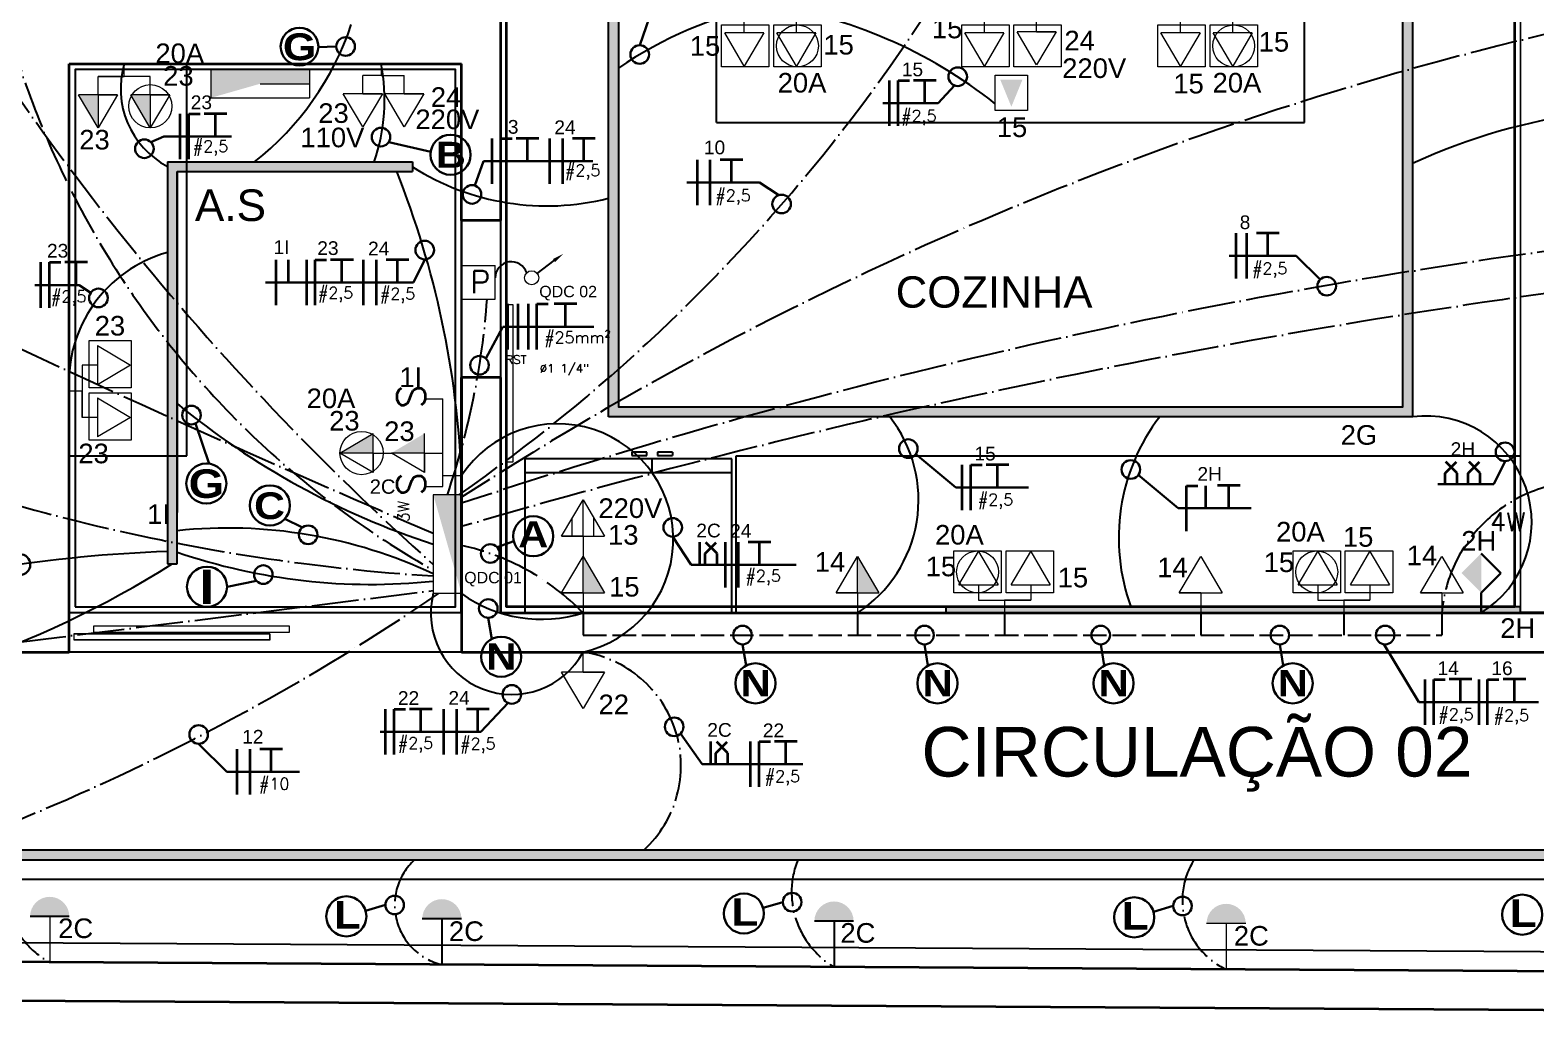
# Model space of a CAD drawing. Header units: millimetres. Extents: x 20625 to 81245, y 3427 to 18613.
# Drawn here: x 67471 to 68239, y 17053 to 17558 of the extents above; entities that cross this region are included whole.
import ezdxf
from ezdxf.enums import TextEntityAlignment as Align

# ---------------------------------------------------------------- set-up
doc = ezdxf.new("R2010")
doc.units = ezdxf.units.MM
doc.linetypes.add('ACAD_ISO02W100', pattern=[15, 12, -3])
doc.linetypes.add('ACAD_ISO04W100', pattern=[30, 24, -3, 0, -3])
for name, color, linetype, lineweight in [('01', 1, 'Continuous', 9), ('EJEL05130C', 130, 'Continuous', 30), ('EJEL0550C', 50, 'Continuous', 35), ('EJEL0580C', 80, 'Continuous', 9), ('EJEL25170C', 170, 'Continuous', 25), ('EJEL25170T', 170, 'ACAD_ISO02W100', 25), ('EJEL25170TP', 10, 'ACAD_ISO04W100', 25), ('EJEL3040C', 40, 'Continuous', 9)]:
    doc.layers.add(name, color=color, linetype=linetype, lineweight=lineweight)
for name, color, linetype in [('1-ARQ-B', 2, 'Continuous'), ('1-ARQ-DEMOLIR', 12, 'Continuous'), ('1-MOBIL', 252, 'Continuous'), ('2-TXT-A', 7, 'Continuous'), ('3-ESPEC', 14, 'Continuous'), ('ARQ-1-ILUMINAÇÃO', 2, 'Continuous'), ('ARQ-1-VISTA-01', 1, 'Continuous'), ('ARQ-4-TXT-02', 1, 'Continuous'), ('TOP', 4, 'Continuous')]:
    doc.layers.add(name, color=color, linetype=linetype)
doc.styles.add('M_abG50', font='', dxfattribs={"width": 1.1, "height": 0.13})
doc.styles.add('ROMANS', font='romans.shx')
doc.styles.add('ROMANSI', font='RomanS')
doc.styles.add('RSA', font='arial.ttf')
doc.styles.add('SR60', font='simplex', dxfattribs={"height": 0.15})
doc.styles.add('SR80', font='SIMPLEX', dxfattribs={"height": 0.1})
doc.styles.get('M_abG50').set_extended_font_data('Arial Black')

# ---------------------------------------------------------------- blocks, each defined once
blk = doc.blocks.new('irut')
at = {"layer": '1-MOBIL'}
for p, q in [((58806.8, 36078.49), (58806.8, 35988.49)), ((58927.64, 35988.49), (58927.64, 36078.49)), ((58807.17, 35996.74), (58927.64, 35996.74)), ((58853.3, 35996.74), (58853.3, 35988.49)), ((58806.8, 35988.49), (58927.64, 35988.49)), ((58850.11, 35986.61), (58841.48, 35986.61)), ((58841.48, 35984.74), (58841.48, 35986.61)), ((58841.48, 35984.74), (58850.11, 35984.74)), ((58850.11, 35984.74), (58850.11, 35986.61)), ((58856.48, 35986.61), (58856.48, 35984.74)), ((58865.11, 35986.61), (58856.48, 35986.61)), ((58856.48, 35984.74), (58865.11, 35984.74)), ((58865.11, 35984.74), (58865.11, 35986.61))]:
    blk.add_line(p, q, dxfattribs=at)
blk = doc.blocks.new('A$C15267267')
at = {"layer": 'EJEL0580C'}
for p, q in [((-37, -21.2), (-37, 0)), ((37, 0), (-37, 0)), ((37, -21.2), (37, 0)), ((37, -21.2), (-37, -21.2))]:
    blk.add_line(p, q, dxfattribs=at)
blk.add_solid([(37, 0), (37, -21.2), (-37, -21.2)], dxfattribs=at)
blk = doc.blocks.new('A$C358D43A7')
at = {"layer": 'EJEL0580C'}
for p, q in [((0, 0), (0, 16.9)), ((0, 16.9), (0, -16.9)), ((0, 16.9), (28.7, 0)), ((0, 0), (-15.9, 0)), ((28.7, 0), (0, -16.9))]:
    blk.add_line(p, q, dxfattribs=at)
blk = doc.blocks.new('A$C5CDA3447')
at = {"layer": 'EJEL0580C'}
blk.add_line((6.6, 0), (-6.6, 0), dxfattribs=at)
at = {"layer": 'EJEL0580C', "style": 'SR80'}
blk.add_text('S', height=21.2, rotation=270, dxfattribs=at).set_placement((6.6, 7.4))
blk = doc.blocks.new('A$C30B02EAA')
at = {"layer": 'EJEL0580C'}
h = blk.add_hatch(color=256, dxfattribs=at)
h.dxf.hatch_style = 1
h.paths.add_polyline_path([(0, 0), (0, -16.9), (28.7, 0)])
for p, q in [((0, 0), (0, 16.9)), ((0, 16.9), (0, -16.9)), ((0, 16.9), (28.7, 0)), ((0, 0), (-15.9, 0)), ((28.7, 0), (0, -16.9)), ((0, 0), (28.7, 0))]:
    blk.add_line(p, q, dxfattribs=at)
blk = doc.blocks.new('A$C1FA829F1')
at = {"layer": 'EJEL0580C'}
for p, q in [((0, 0), (0, 16.9)), ((0, 16.9), (0, -16.9)), ((0, 16.9), (28.7, 0)), ((0, 0), (-15.9, 0)), ((0, 8.5), (14.3, 8.5)), ((28.7, 0), (0, -16.9)), ((0, 0), (28.7, 0)), ((0, -8.5), (14.3, -8.5))]:
    blk.add_line(p, q, dxfattribs=at)
blk = doc.blocks.new('20 e 10 A')
at = {"layer": 'EJEL0580C'}
h = blk.add_hatch(color=256, dxfattribs=at)
h.dxf.hatch_style = 1
h.paths.add_polyline_path([(185079.6, 47101.42), (185089.57, 47101.42), (185079.6, 47118.32)])
h = blk.add_hatch(color=256, dxfattribs=at)
h.dxf.hatch_style = 1
h.paths.add_polyline_path([(185106.23, 47101.42), (185116.2, 47101.42), (185106.23, 47118.32)])
for p, q in [((185069.63, 47101.42), (185079.6, 47118.32)), ((185079.6, 47118.32), (185089.57, 47101.42)), ((185079.6, 47101.42), (185079.6, 47118.32)), ((185096.26, 47101.42), (185106.23, 47118.32)), ((185106.23, 47118.32), (185116.2, 47101.42)), ((185106.23, 47101.42), (185106.23, 47118.32)), ((185079.6, 47101.42), (185069.63, 47101.42)), ((185069.63, 47101.42), (185089.57, 47101.42)), ((185079.6, 47101.42), (185079.6, 47092.07)), ((185106.23, 47101.42), (185096.26, 47101.42)), ((185096.26, 47101.42), (185116.2, 47101.42)), ((185106.23, 47101.42), (185106.23, 47092.07)), ((185079.6, 47092.07), (185106.23, 47092.07)), ((185106.23, 47092.07), (185092.92, 47092.07)), ((185092.92, 47092.07), (185092.92, 47085.59))]:
    blk.add_line(p, q, dxfattribs=at)
blk.add_circle((185079.6, 47107.28), 11.04, dxfattribs=at)
blk = doc.blocks.new('20 10 Aa')
at = {"layer": 'EJEL0580C'}
blk.add_blockref('20 e 10 A', (0, 0), dxfattribs=at)
blk = doc.blocks.new('70cm')
at = {"layer": 'EJEL0580C'}
for p, q in [((186068.31, 52284.63), (186068.31, 52264.68)), ((186068.31, 52284.63), (186085.21, 52274.65)), ((186060.49, 52274.65), (186060.49, 52248.03)), ((186068.31, 52274.65), (186060.49, 52274.65)), ((186068.31, 52279.64), (186068.31, 52270.03)), ((186085.21, 52274.65), (186068.31, 52264.68)), ((186060.49, 52261.34), (186054.01, 52261.34)), ((186060.49, 52248.03), (186060.49, 52261.34)), ((186068.31, 52258), (186068.31, 52238.05)), ((186068.31, 52258), (186085.21, 52248.03)), ((186068.31, 52253.01), (186068.31, 52243.4)), ((186068.31, 52248.03), (186060.49, 52248.03)), ((186085.21, 52248.03), (186068.31, 52238.05))]:
    blk.add_line(p, q, dxfattribs=at)
for points in [[(186064.2, 52287.23), (186085.57, 52287.23), (186085.57, 52263.07), (186064.2, 52263.07)], [(186064.2, 52260.6), (186085.57, 52260.6), (186085.57, 52236.44), (186064.2, 52236.44)]]:
    blk.add_lwpolyline(points, close=True, dxfattribs=at)
blk = doc.blocks.new('70cmmmm')
at = {"layer": 'EJEL0580C'}
for p, q in [((186068.31, 52284.63), (186068.31, 52264.68)), ((186068.31, 52284.63), (186085.21, 52274.65)), ((186060.49, 52274.65), (186060.49, 52248.03)), ((186068.31, 52274.65), (186060.49, 52274.65)), ((186068.31, 52279.64), (186068.31, 52270.03)), ((186085.21, 52274.65), (186068.31, 52264.68)), ((186060.49, 52261.34), (186054.01, 52261.34)), ((186060.49, 52248.03), (186060.49, 52261.34)), ((186068.31, 52258), (186068.31, 52238.05)), ((186068.31, 52258), (186085.21, 52248.03)), ((186068.31, 52253.01), (186068.31, 52243.4)), ((186068.31, 52248.03), (186060.49, 52248.03)), ((186085.21, 52248.03), (186068.31, 52238.05))]:
    blk.add_line(p, q, dxfattribs=at)
for points in [[(186064.2, 52287.23), (186085.57, 52287.23), (186085.57, 52263.07), (186064.2, 52263.07)], [(186064.2, 52260.6), (186085.57, 52260.6), (186085.57, 52236.44), (186064.2, 52236.44)]]:
    blk.add_lwpolyline(points, close=True, dxfattribs=at)
blk = doc.blocks.new('duas emoilhadas')
at = {"layer": 'EJEL0580C'}
h = blk.add_hatch(color=256, dxfattribs=at)
h.dxf.hatch_style = 1
h.paths.add_polyline_path([(185341.01, 52808.34), (185350.99, 52808.34), (185341.01, 52825.24)])
h = blk.add_hatch(color=256, dxfattribs=at)
h.dxf.hatch_style = 1
h.paths.add_polyline_path([(185341.01, 52782.09), (185350.99, 52782.09), (185341.01, 52798.99)])
for p, q in [((185331.04, 52808.34), (185341.01, 52825.24)), ((185341.01, 52825.24), (185350.99, 52808.34)), ((185341.01, 52808.34), (185341.01, 52825.24)), ((185341.01, 52808.34), (185331.04, 52808.34)), ((185331.04, 52808.34), (185350.99, 52808.34)), ((185341.01, 52808.34), (185341.01, 52798.99)), ((185331.04, 52782.09), (185341.01, 52798.99)), ((185341.01, 52782.09), (185341.01, 52798.99)), ((185341.01, 52782.09), (185331.04, 52782.09)), ((185331.04, 52782.09), (185350.99, 52782.09)), ((185341.01, 52782.09), (185341.01, 52772.74))]:
    blk.add_line(p, q, dxfattribs=at)
blk.add_circle((185341.01, 52814.19), 11.04, dxfattribs=at)
blk = doc.blocks.new('quadro de fotovoltaico')
at = {"layer": 'EJEL0580C'}
for p, q in [((186126.14, 52426.78), (186126.14, 52412.39)), ((186126.14, 52426.78), (186176.49, 52426.78)), ((186176.49, 52426.78), (186176.49, 52412.39)), ((186151.32, 52419.59), (186176.49, 52419.59)), ((186126.14, 52412.39), (186176.49, 52412.39))]:
    blk.add_line(p, q, dxfattribs=at)
for points in [[(186126.14, 52412.39), (186126.14, 52426.78), (186176.49, 52426.78)], [(186176.49, 52426.78), (186176.49, 52419.59), (186151.32, 52419.59)]]:
    blk.add_solid(points, dxfattribs=at)
blk = doc.blocks.new('abuble')
at = {"layer": 'EJEL0580C'}
for p, q in [((186409.01, 52453.3), (186409.01, 52459.78)), ((186424.84, 52453.3), (186398.21, 52453.3)), ((186398.21, 52453.3), (186411.53, 52453.3)), ((186398.21, 52445.49), (186398.21, 52453.3)), ((186424.84, 52445.49), (186424.84, 52453.3)), ((186408.19, 52445.49), (186388.24, 52445.49)), ((186398.21, 52428.59), (186388.24, 52445.49)), ((186403.2, 52445.49), (186393.59, 52445.49)), ((186408.19, 52445.49), (186398.21, 52428.59)), ((186434.81, 52445.49), (186414.87, 52445.49)), ((186424.84, 52428.59), (186414.87, 52445.49)), ((186429.83, 52445.49), (186420.22, 52445.49)), ((186434.81, 52445.49), (186424.84, 52428.59))]:
    blk.add_line(p, q, dxfattribs=at)
for points in [[(186410.79, 52449.59), (186410.79, 52428.22), (186386.63, 52428.22), (186386.63, 52449.59)], [(186437.41, 52449.59), (186437.41, 52428.22), (186413.25, 52428.22), (186413.25, 52449.59)]]:
    blk.add_lwpolyline(points, close=True, dxfattribs=at)
blk.add_circle((186425.33, 52438.91), 10.68, dxfattribs=at)
blk = doc.blocks.new('BLOCO 7')
at = {"layer": 'EJEL0580C'}
for p, q in [((186213.01, 52426.78), (186213.01, 52420.85)), ((186203.72, 52411.5), (186203.72, 52420.85)), ((186213.01, 52420.85), (186203.72, 52420.85)), ((186213.01, 52420.85), (186224.82, 52420.85)), ((186224.82, 52411.5), (186224.82, 52420.85)), ((186213.69, 52411.5), (186193.75, 52411.5)), ((186203.72, 52394.6), (186193.75, 52411.5)), ((186203.72, 52411.5), (186213.69, 52411.5)), ((186213.69, 52411.5), (186203.72, 52394.6)), ((186234.79, 52411.5), (186214.85, 52411.5)), ((186224.82, 52394.6), (186214.85, 52411.5)), ((186224.82, 52411.5), (186234.79, 52411.5)), ((186234.79, 52411.5), (186224.82, 52394.6))]:
    blk.add_line(p, q, dxfattribs=at)
blk = doc.blocks.new('bloco 8')
at = {"layer": 'EJEL0580C'}
for p, q in [((186534.01, 52453.3), (186534.01, 52459.78)), ((186547.33, 52453.3), (186520.7, 52453.3)), ((186520.7, 52453.3), (186534.01, 52453.3)), ((186520.7, 52445.49), (186520.7, 52453.3)), ((186547.33, 52446.06), (186547.33, 52453.3)), ((186530.67, 52445.49), (186510.73, 52445.49)), ((186520.7, 52428.59), (186510.73, 52445.49)), ((186525.69, 52445.49), (186516.08, 52445.49)), ((186530.67, 52445.49), (186520.7, 52428.59)), ((186557.3, 52446.06), (186537.36, 52446.06)), ((186547.33, 52429.16), (186537.36, 52446.06)), ((186547.33, 52446.06), (186557.3, 52446.06)), ((186557.3, 52446.06), (186547.33, 52429.16))]:
    blk.add_line(p, q, dxfattribs=at)
for points in [[(186533.27, 52449.59), (186533.27, 52428.22), (186509.11, 52428.22), (186509.11, 52449.59)], [(186559.9, 52449.59), (186559.9, 52428.22), (186535.74, 52428.22), (186535.74, 52449.59)]]:
    blk.add_lwpolyline(points, close=True, dxfattribs=at)
blk = doc.blocks.new('T')
at = {"layer": 'EJEL0550C', "ltscale": 0.015}
for p, q in [((10876.14, 7766.04), (10864.57, 7766.04)), ((10870.35, 7754.46), (10870.35, 7766.04))]:
    blk.add_line(p, q, dxfattribs=at)
blk = doc.blocks.new('L')
at = {"layer": 'EJEL0550C', "ltscale": 0.015}
for p, q in [((10856.71, 7742.87), (10856.71, 7766.02)), ((10856.71, 7766.02), (10862.49, 7766.02))]:
    blk.add_line(p, q, dxfattribs=at)
blk = doc.blocks.new('RETORNO CRUZADO')
at = {"layer": 'EJEL0550C', "ltscale": 0.015}
for p, q in [((13746.71, 16801.42), (13753.73, 16808.44)), ((13754.23, 16801.42), (13747.21, 16808.44)), ((13746.71, 16794.4), (13746.71, 16801.42)), ((13754.23, 16794.4), (13754.23, 16801.42))]:
    blk.add_line(p, q, dxfattribs=at)
blk = doc.blocks.new('A$C4247474B')
at = {"layer": 'EJEL0580C'}
for p, q in [((0, 0), (31.7, 0)), ((0, 0), (0, -31.7)), ((31.7, 0), (31.7, -31.7)), ((0, -31.7), (31.7, -31.7))]:
    blk.add_line(p, q, dxfattribs=at)
at = {"layer": 'EJEL0580C', "style": 'SR80'}
blk.add_text('P', height=21.2, rotation=270, dxfattribs=at).set_placement((5.5, -8.3))

msp = doc.modelspace()

# ---------------------------------------------------------------- hatches: boundary and pattern name
at = {"true_color": 0x58ba48}
h = msp.add_hatch(color=85, dxfattribs=at)
h.dxf.hatch_style = 1
h.paths.add_polyline_path([(68860.12, 17139.84), (67101.26, 17139.84), (67101.26, 17134.84), (68860.12, 17134.84)])
h = msp.add_hatch(color=85, dxfattribs=at)
h.dxf.hatch_style = 1
h.paths.add_polyline_path([(68860.12, 17139.84), (67101.26, 17139.84), (67101.26, 17134.84), (68860.12, 17134.84)])
at = {"layer": '1-ARQ-DEMOLIR', "true_color": 0xd63dce, "transparency": 33554559}
h = msp.add_hatch(color=213, dxfattribs=at)
h.dxf.hatch_style = 1
h.paths.add_polyline_path([(67771.26, 17597.8), (67821.26, 17597.8), (67821.26, 17602.8), (67766.26, 17602.8), (67766.26, 17360.8), (68176.26, 17360.8), (68176.26, 17602.8), (68121.26, 17602.8), (68121.26, 17597.8), (68171.26, 17597.8), (68171.26, 17365.8), (67771.26, 17365.8)])
h.paths.add_polyline_path([(68121.26, 17602.8), (67821.26, 17602.8), (67821.26, 17597.8), (68121.26, 17597.8)], flags=17)
h = msp.add_hatch(color=213, dxfattribs=at)
h.dxf.hatch_style = 1
h.paths.add_polyline_path([(67771.26, 17597.8), (67821.26, 17597.8), (67821.26, 17602.8), (67766.26, 17602.8), (67766.26, 17360.8), (68176.26, 17360.8), (68176.26, 17602.8), (68121.26, 17602.8), (68121.26, 17597.8), (68171.26, 17597.8), (68171.26, 17365.8), (67771.26, 17365.8)])
h.paths.add_polyline_path([(68121.26, 17602.8), (67821.26, 17602.8), (67821.26, 17597.8), (68121.26, 17597.8)], flags=17)
h = msp.add_hatch(color=213, dxfattribs=at)
h.dxf.hatch_style = 1
h.paths.add_polyline_path([(67546.26, 17485.8), (67666.26, 17485.8), (67666.26, 17490.8), (67541.26, 17490.8), (67541.26, 17285.8), (67546.26, 17285.8)])
h = msp.add_hatch(color=213, dxfattribs=at)
h.dxf.hatch_style = 1
h.paths.add_polyline_path([(67546.26, 17485.8), (67666.26, 17485.8), (67666.26, 17490.8), (67541.26, 17490.8), (67541.26, 17285.8), (67546.26, 17285.8)])
at = {"layer": '3-ESPEC', "true_color": 0x939598}
h = msp.add_hatch(color=252, dxfattribs=at)
h.dxf.hatch_style = 1
h.paths.add_polyline_path([(67491.24, 17106, 1), (67471.28, 17106)])
at = {"layer": 'ARQ-4-TXT-02'}
h = msp.add_hatch(color=256, dxfattribs=at)
h.dxf.hatch_style = 1
h.paths.add_polyline_path([(67938.26, 17263.8), (67938.26, 17260.8), (68231.26, 17260.8), (68231.26, 17263.8)])
at = {"layer": 'EJEL05130C', "ltscale": 0.35}
h = msp.add_hatch(color=256, dxfattribs=at)
h.dxf.hatch_style = 1
h.paths.add_polyline_path([(68211.32, 17271.05), (68211.32, 17291.13), (68201.28, 17281.09)])
at = {"layer": 'EJEL0580C'}
h = msp.add_hatch(color=256, dxfattribs=at)
h.dxf.hatch_style = 1
h.paths.add_polyline_path([(67971.69, 17518.89), (67977.35, 17532.71), (67966.02, 17532.71)])
h = msp.add_hatch(color=256, dxfattribs=at)
h.dxf.hatch_style = 1
h.paths.add_polyline_path([(67491.24, 17106, 1), (67471.28, 17106)])
h = msp.add_hatch(color=256, dxfattribs=at)
h.dxf.hatch_style = 1
h.paths.add_polyline_path([(67691.24, 17104.81, 1), (67671.27, 17104.81)])
h = msp.add_hatch(color=256, dxfattribs=at)
h.dxf.hatch_style = 1
h.paths.add_polyline_path([(67691.24, 17104.81, 1), (67671.27, 17104.81)])
h = msp.add_hatch(color=256, dxfattribs=at)
h.dxf.hatch_style = 1
h.paths.add_polyline_path([(67891.23, 17103.62, 1), (67871.26, 17103.62)])
h = msp.add_hatch(color=256, dxfattribs=at)
h.dxf.hatch_style = 1
h.paths.add_polyline_path([(67891.23, 17103.62, 1), (67871.26, 17103.62)])
h = msp.add_hatch(color=256, dxfattribs=at)
h.dxf.hatch_style = 1
h.paths.add_polyline_path([(68091.21, 17102.43, 1), (68071.25, 17102.43)])
h = msp.add_hatch(color=256, dxfattribs=at)
h.dxf.hatch_style = 1
h.paths.add_polyline_path([(68091.21, 17102.43, 1), (68071.25, 17102.43)])

# ---------------------------------------------------------------- linework, layer by layer
at = {"color": 85, "true_color": 0x58ba48}
msp.add_line((67101.26, 17134.84), (68860.49, 17134.84), dxfattribs=at)
msp.add_line((67101.26, 17134.84), (68860.49, 17134.84), dxfattribs=at)
msp.add_line((67101.26, 17134.84), (68860.49, 17134.84), dxfattribs=at)
msp.add_lwpolyline([(67101.26, 17134.84), (68860.12, 17134.84), (68860.12, 17139.84), (67101.26, 17139.84)], close=True, dxfattribs=at)
at = {"layer": '01', "color": 252, "true_color": 0x939598}
for p, q in [((68231.26, 17660.8), (68231.26, 17260.8)), ((68231.26, 17260.8), (68231.26, 17660.8)), ((68231.26, 17260.8), (68231.26, 17660.8))]:
    msp.add_line(p, q, dxfattribs=at)
msp.add_lwpolyline([(67717.63, 17337.87), (67717.63, 17417.87), (67713.63, 17417.87), (67713.63, 17337.87), (67717.63, 17337.87)], dxfattribs=at)
at = {"layer": '1-ARQ-B', "color": 252, "true_color": 0x939598}
for p, q in [((67691.26, 17260.8), (67491.26, 17260.8)), ((67691.26, 17260.8), (67491.26, 17260.8)), ((67691.26, 17260.8), (67491.26, 17260.8)), ((67691.26, 17240.8), (67491.26, 17240.8)), ((67691.26, 17240.8), (67491.26, 17240.8)), ((67691.26, 17240.8), (67491.26, 17240.8))]:
    msp.add_line(p, q, dxfattribs=at)
at = {"layer": '1-ARQ-DEMOLIR', "color": 213, "true_color": 0xd63dce, "transparency": 33554559}
for p, q in [((67541.26, 17490.8), (67666.26, 17490.8)), ((67541.26, 17490.8), (67541.26, 17285.8)), ((67546.26, 17485.8), (67666.26, 17485.8)), ((67546.26, 17285.8), (67546.26, 17485.8))]:
    msp.add_line(p, q, dxfattribs=at)
at = {"layer": '1-ARQ-DEMOLIR', "color": 252, "true_color": 0x939598, "transparency": 33554559}
for p, q in [((67666.26, 17490.8), (67666.26, 17485.8)), ((67541.26, 17285.8), (67546.26, 17285.8))]:
    msp.add_line(p, q, dxfattribs=at)
at = {"layer": '1-ARQ-DEMOLIR', "color": 213, "true_color": 0xd63dce, "transparency": 33554559}
for points in [[(67766.26, 17360.8), (67766.26, 17602.8), (68176.26, 17602.8), (68176.26, 17360.8)], [(67766.26, 17360.8), (67766.26, 17602.8), (68176.26, 17602.8), (68176.26, 17360.8)], [(67771.26, 17597.8), (67771.26, 17365.8), (68171.26, 17365.8), (68171.26, 17597.8)]]:
    msp.add_lwpolyline(points, close=True, dxfattribs=at)
msp.add_lwpolyline([(67546.26, 17485.8), (67546.26, 17312.05)], dxfattribs=at)
at = {"layer": '1-MOBIL', "color": 252, "linetype": 'Continuous', "ltscale": 5, "true_color": 0x939598}
for p, q in [((67821.26, 17510.8), (67821.26, 17650.8)), ((68121.26, 17510.8), (68121.26, 17650.8)), ((67551.26, 17340.8), (67551.26, 17540.8)), ((67821.26, 17510.8), (68121.26, 17510.8)), ((67491.26, 17340.8), (67551.26, 17340.8)), ((67831.26, 17340.8), (68231.26, 17340.8)), ((67831.26, 17260.8), (67831.26, 17340.8))]:
    msp.add_line(p, q, dxfattribs=at)
at = {"layer": '3-ESPEC', "color": 252, "true_color": 0x939598}
for p, q in [((67491.24, 17106), (67471.28, 17106)), ((67491.24, 17106), (67471.28, 17106)), ((67691.24, 17104.81), (67671.27, 17104.81)), ((67691.24, 17104.81), (67671.27, 17104.81)), ((67681.25, 17104.81), (67681.25, 17081.41)), ((67891.23, 17103.62), (67871.26, 17103.62)), ((67891.23, 17103.62), (67871.26, 17103.62)), ((67881.25, 17103.62), (67881.25, 17080.22))]:
    msp.add_line(p, q, dxfattribs=at)
at = {"layer": 'ARQ-1-ILUMINAÇÃO', "color": 252, "true_color": 0x939598}
msp.add_lwpolyline([(67494.26, 17263.8), (67688.26, 17263.8), (67688.26, 17537.8), (67494.26, 17537.8)], close=True, dxfattribs=at)
at = {"layer": 'ARQ-1-VISTA-01', "color": 252, "true_color": 0x939598}
msp.add_lwpolyline([(67111.5, 17124.84), (67111.32, 17094.78), (68850.18, 17084.45), (68850.43, 17124.84)], close=True, dxfattribs=at)
msp.add_lwpolyline([(67111.5, 17124.84), (67111.32, 17094.78), (68850.18, 17084.45), (68850.43, 17124.84)], close=True, dxfattribs=at)
msp.add_lwpolyline([(67111.5, 17124.84), (67111.32, 17094.78), (68850.18, 17084.45), (68850.43, 17124.84)], close=True, dxfattribs=at)
at = {"layer": 'ARQ-4-TXT-02', "color": 252, "true_color": 0x939598}
for p, q in [((67691.26, 17380.8), (67691.26, 17460.8)), ((67691.26, 17460.8), (67691.26, 17380.8)), ((67691.26, 17460.8), (67691.26, 17380.8)), ((67711.26, 17380.8), (67711.26, 17460.8)), ((67711.26, 17380.8), (67711.26, 17460.8)), ((67711.26, 17380.8), (67711.26, 17460.8))]:
    msp.add_line(p, q, dxfattribs=at)
at = {"layer": 'ARQ-4-TXT-02'}
msp.add_lwpolyline([(68231.26, 17260.8), (68231.26, 17263.8), (67938.26, 17263.8), (67938.26, 17260.8)], close=True, dxfattribs=at)
msp.add_lwpolyline([(68231.26, 17260.8), (68231.26, 17263.8), (67938.26, 17263.8), (67938.26, 17260.8)], close=True, dxfattribs=at)
at = {"layer": 'EJEL05130C'}
for p, q in [((67790.21, 17573.56), (67782.15, 17550.28)), ((67618.25, 17549.29), (67627.42, 17549.62)), ((67934.43, 17520.69), (67942.68, 17529.76)), ((67934.43, 17520.69), (67906.17, 17520.69)), ((67539.44, 17503.68), (67532.86, 17500.86)), ((67573.94, 17503.68), (67539.44, 17503.68)), ((67675.57, 17495.86), (67654.17, 17500.86)), ((67698.15, 17478.67), (67702.42, 17491.11)), ((67758.29, 17491.11), (67702.42, 17491.11)), ((67843.32, 17480.28, 2.15), (67806.21, 17480.28, 2.15)), ((67853.07, 17473.8, 2.15), (67843.32, 17480.28, 2.15)), ((67672.53, 17441.05), (67666.78, 17429.3)), ((68116.91, 17442.81, 1673318.4), (68082.84, 17442.81, 1673318.4)), ((68129.14, 17430.75), (68116.91, 17442.81, 1673318.4)), ((67496.31, 17427.97), (67473.59, 17427.97)), ((67502.2, 17424.06), (67496.31, 17427.97)), ((67666.78, 17429.3), (67591.33, 17429.3)), ((67703.63, 17390.55), (67712.34, 17406.72)), ((67758.69, 17406.72), (67712.34, 17406.72)), ((67555.68, 17357.42), (67562.59, 17336.87)), ((67922.95, 17341.74), (67943.33, 17324.73)), ((68223.47, 17338.14), (68217.72, 17326.4)), ((67980.44, 17324.73), (67943.33, 17324.73)), ((68036.42, 17331.1), (68056.8, 17314.1)), ((68217.72, 17326.4), (68189.22, 17326.4)), ((68093.91, 17314.1), (68056.8, 17314.1)), ((67610.23, 17304.4), (67601.09, 17308.66)), ((67717.92, 17297.42), (67709.47, 17294.23)), ((67798.98, 17299.62), (67808.44, 17285.29)), ((67861.91, 17285.29), (67808.44, 17285.29)), ((67704.92, 17258.28), (67706.7, 17247.44)), ((67834.6, 17244.72), (67836.38, 17233.89)), ((67927.39, 17244.72), (67929.17, 17233.89)), ((68017.26, 17244.72), (68019.04, 17233.89)), ((68108.59, 17244.72), (68110.37, 17233.89)), ((68161.7, 17244.76), (68179.45, 17215.31)), ((67715.05, 17214.84), (67701.17, 17200.11)), ((68240.51, 17215.31), (68179.45, 17215.31)), ((67557.22, 17194), (67571.51, 17179.67)), ((67701.17, 17200.11), (67649.79, 17200.11)), ((67803.02, 17199.27), (67814.02, 17183.61)), ((67608.63, 17179.67), (67571.51, 17179.67)), ((67865.29, 17183.61), (67814.02, 17183.61)), ((67652.45, 17111.81), (67642.36, 17108.87)), ((67855.16, 17113.27), (67845.07, 17110.34)), ((68054.24, 17111.31), (68044.16, 17108.38))]:
    msp.add_line(p, q, dxfattribs=at)
at = {"layer": 'EJEL05130C', "ltscale": 0.35}
for p, q in [((68221.35, 17281.09), (68211.32, 17291.13)), ((68211.32, 17271.05), (68221.35, 17281.09)), ((68211.26, 17260.8), (68211.32, 17271.05))]:
    msp.add_line(p, q, dxfattribs=at)
at = {"layer": 'EJEL05130C', "ltscale": 0.001}
msp.add_line((67571.7, 17274.11), (67586.69, 17277.14), dxfattribs=at)
for centre, radius in [((67608.65, 17549.54), 9.61), ((67685.69, 17494.4), 10.22), ((67561.12, 17326.75), 10.22), ((67593.55, 17315.56), 10.22), ((67727.84, 17299.86), 10.22), ((67466.03, 17285.41), 5.33), ((67561.48, 17274.11), 10.22), ((67711.49, 17238.41), 10.22), ((67841.17, 17224.86), 10.22), ((67933.96, 17224.86), 10.22), ((68023.83, 17224.86), 10.22), ((68115.16, 17224.86), 10.22), ((67835.26, 17107.49), 10.22), ((68232.22, 17106.89), 10.22), ((67632.55, 17106.02), 10.22), ((68034.34, 17105.52), 10.22)]:
    msp.add_circle(centre, radius, dxfattribs=at)
at = {"layer": 'EJEL05130C'}
for centre in [(67632.16, 17549.62), (67782.15, 17545.53), (67944.33, 17534.21), (67529.54, 17497.47), (67650.2, 17503.44), (67696.63, 17474.18), (67854.5, 17469.28, 2.15), (67672.53, 17445.79), (68132.52, 17427.41), (67506.11, 17421.38), (67700.42, 17387.06), (67553.54, 17361.66), (67919.13, 17344.55), (68223.47, 17342.89), (68032.6, 17333.91), (67798.98, 17304.37), (67613.07, 17300.6), (67705.94, 17291.05), (67590.22, 17280.31), (67704.92, 17263.02), (67834.6, 17249.47), (67927.39, 17249.47), (68017.26, 17249.47), (68108.59, 17249.47), (68162.31, 17249.47), (67716.94, 17219.19), (67557.22, 17198.75), (67799.73, 17202.69), (67859.9, 17113.27), (67657.2, 17111.81), (68058.99, 17111.31)]:
    msp.add_circle(centre, 4.74, dxfattribs=at)
at = {"layer": 'EJEL0550C', "ltscale": 0.015}
for p, q in [((67909.56, 17509.1), (67909.56, 17532.24)), ((67547.81, 17492.09), (67547.81, 17515.24)), ((67706.99, 17479.53), (67706.99, 17502.68)), ((67736.33, 17479.53), (67736.33, 17502.68)), ((67742.87, 17479.53), (67742.87, 17502.68)), ((67811.6, 17468.71, 2.15), (67811.6, 17491.86, 2.15)), ((67818.14, 17468.71, 2.15), (67818.14, 17491.86, 2.15)), ((68086.39, 17431.24, 1673318.4), (68086.39, 17454.39, 1673318.4)), ((68091.72, 17431.24, 1673318.4), (68091.72, 17454.39, 1673318.4)), ((67476.71, 17416.4), (67476.71, 17439.55)), ((67596.74, 17417.73), (67596.74, 17440.88)), ((67602.97, 17429.3), (67602.97, 17440.88)), ((67612.32, 17417.73), (67612.32, 17440.88)), ((67641.33, 17417.73), (67641.33, 17440.88)), ((67647.87, 17417.73), (67647.87, 17440.88)), ((67714.94, 17395.15), (67714.94, 17418.3)), ((67720.15, 17395.15), (67720.15, 17418.3)), ((67725.49, 17395.15), (67725.49, 17418.3)), ((67946.61, 17313.16), (67946.61, 17336.31)), ((68070.8, 17314.08), (68070.8, 17325.65)), ((67812.87, 17285.29), (67812.87, 17296.86)), ((67825.96, 17273.72), (67825.96, 17296.86)), ((67832.51, 17273.72), (67832.51, 17296.86)), ((68182.73, 17203.74), (68182.73, 17226.88)), ((68210.22, 17203.74), (68210.22, 17226.88)), ((67652.56, 17188.52), (67652.56, 17211.67)), ((67682.3, 17188.54), (67682.3, 17211.69)), ((67688.84, 17188.54), (67688.84, 17211.69)), ((67818.46, 17183.61), (67818.46, 17195.19)), ((67838.68, 17172.04), (67838.68, 17195.19)), ((67576.9, 17168.1), (67576.9, 17191.24)), ((67583.44, 17168.1), (67583.44, 17191.24))]:
    msp.add_line(p, q, dxfattribs=at)
at = {"layer": 'EJEL0580C', "linetype": 'ByBlock', "lineweight": -2}
msp.add_line((67729.87, 17433.9), (67738.46, 17440.45), dxfattribs=at)
at = {"layer": 'EJEL0580C'}
for p, q in [((67681.78, 17325.28), (67681.78, 17369.88)), ((67681.78, 17330.8), (67691.26, 17330.8)), ((68068.26, 17263.8), (68068.26, 17260.8)), ((68191.26, 17263.8), (68191.26, 17260.8)), ((67481.26, 17106), (67481.26, 17082.6)), ((67481.26, 17106), (67481.26, 17082.6)), ((67681.25, 17104.81), (67681.25, 17081.41)), ((67881.25, 17103.62), (67881.25, 17080.22)), ((68091.21, 17102.43), (68071.25, 17102.43)), ((68091.21, 17102.43), (68071.25, 17102.43)), ((68081.23, 17102.43), (68081.23, 17079.03)), ((68081.23, 17102.43), (68081.23, 17079.03))]:
    msp.add_line(p, q, dxfattribs=at)
msp.add_lwpolyline([(67979.86, 17535.07), (67979.86, 17516.9), (67963.49, 17516.9), (67963.49, 17535.07)], close=True, dxfattribs=at)
at = {"layer": 'EJEL0580C', "color": 252, "true_color": 0x939598}
for points in [[(67593.59, 17250.14), (67493.59, 17250.14), (67493.59, 17247.14), (67593.59, 17247.14), (67593.59, 17250.14)], [(67593.61, 17249.97), (67493.61, 17249.97), (67493.61, 17246.97), (67593.61, 17246.97), (67593.61, 17249.97)], [(67603.61, 17253.97), (67503.61, 17253.97), (67503.61, 17250.97), (67603.61, 17250.97), (67603.61, 17253.97)], [(67603.61, 17253.97), (67503.61, 17253.97), (67503.61, 17250.97), (67603.61, 17250.97), (67603.61, 17253.97)]]:
    msp.add_lwpolyline(points, dxfattribs=at)
at = {"layer": 'EJEL0580C'}
for centre, radius in [((68085.06, 17549.93), 10.68), ((67727.06, 17431.67), 3.58), ((67954.45, 17281.68), 10.68), ((68127.45, 17281.68), 10.68)]:
    msp.add_circle(centre, radius, dxfattribs=at)
msp.add_solid([(67737.86, 17441.23), (67743.17, 17443.84), (67739.06, 17439.66)], dxfattribs=at)
at = {"layer": 'EJEL25170C'}
for centre, radius, start, end in [((67892.84, 17358.66), 217.19, 102.38561, 124.04251), ((67812.03, 17329.81), 243.41, 51.5179, 81.9166), ((67493.97, 17607.89), 148.74, 308.07035, 341.5414), ((67562.43, 17528.17), 44.99, 163.68706, 241.9195), ((67557.07, 17522.27), 95.01, 340.65664, 11.24504), ((68305.75, 17209.76), 308.63, 79.8623, 114.80747), ((67220.35, 17311.59), 471.29, 2.33671, 21.69427), ((67734.86, 17596.08), 127.76, 237.52481, 284.22742), ((67559.49, 17378.61), 68.4, 105.45946, 184.02936), ((67716.7, 17431.59), 8.28, 18.52013, 179.72528), ((67801.12, 17676.91), 400.86, 230.52016, 251.9425), ((67740.38, 17298.29), 58.91, 282.62349, 146.50156), ((67855.54, 17318.33), 68.79, 303.25352, 38.13283), ((68128.23, 17299), 101.81, 142.62154, 200.22458), ((68182.84, 17306.98), 54.22, 301.61069, 96.96941), ((67572.16, 17057.42), 246.6, 64.87278, 96.02895), ((67273.81, 17713.27), 505.57, 247.61305, 302.27297), ((67566.26, 16581.58), 710.94, 92.01546, 106.33921), ((67645.1, 17580.27), 304.95, 251.08601, 275.97903), ((67716.94, 17260.51), 41.32, 165.83709, 331.51011), ((67732.13, 17328.01), 70.45, 234.54279, 287.45218)]:
    msp.add_arc(centre, radius, start, end, dxfattribs=at)
at = {"layer": 'EJEL25170T'}
for p, q in [((67753.26, 17260.8), (67753.26, 17249.47)), ((67893.26, 17260.8), (67893.26, 17249.47)), ((67968.26, 17260.8), (67968.26, 17249.47)), ((68068.26, 17260.8), (68068.26, 17249.47)), ((68141.26, 17260.8), (68141.26, 17249.47)), ((68191.26, 17260.8), (68191.26, 17249.47)), ((67753.26, 17249.47), (68191.26, 17249.47))]:
    msp.add_line(p, q, dxfattribs=at)
at = {"layer": 'EJEL25170TP'}
for centre, radius, start, end in [((70401.08, 23679.83), 6935.8, 231.273943, 246.872706), ((67741.28, 18297.47), 1019.91, 187.98429, 266.37928), ((68587.31, 18307.05), 1368.4, 190.36911, 228.29229), ((67903.44, 17683.7), 460.66, 139.45466, 240.53866), ((67171, 18062.64, -2.15), 905.25, 304.98682, 338.20893), ((68658.22, 15821.15, 1673318.4), 1783.5, 78.77524, 122.83183), ((68666.83, 14373.99), 3100.18, 84.677, 108.3416), ((68785.87, 13557.54), 3903.89, 88.97284, 106.28351), ((67306.83, 17449.41), 398.49, 341.19875, 355.88348), ((68263.75, 17254.9), 72.73, 4.6529, 175.3471), ((67665.43, 17175.55), 122.4, 44.14731, 77.81823), ((53130.63, 133241.51), 116878.08, 276.3957544, 277.1493695), ((67017.88, 18241.76), 1175.12, 259.3765, 304.26779), ((67744.64, 17182.9), 58.54, 312.64787, 81.53707), ((67500.9, 17119.37), 41.68, 158.21132, 241.88951), ((67688.43, 17111.81), 31.23, 132.47785, 256.72335), ((67904.14, 17118.42), 44.53, 158.36701, 239.06979), ((68097.65, 17114.15), 38.77, 147.74704, 244.94018)]:
    msp.add_arc(centre, radius, start, end, dxfattribs=at)
at = {"layer": 'TOP', "color": 252, "lineweight": 35, "true_color": 0x939598}
for p, q in [((67711.26, 17460.8), (67711.26, 17700.8)), ((67711.26, 17460.8), (67711.26, 17700.8)), ((67711.26, 17460.8), (67711.26, 17700.8)), ((67491.26, 17240.8), (67491.26, 17540.8)), ((67491.26, 17540.8), (67691.26, 17540.8)), ((67491.26, 17240.8), (67491.26, 17540.8)), ((67491.26, 17540.8), (67691.26, 17540.8)), ((67491.26, 17240.8), (67491.26, 17540.8)), ((67491.26, 17540.8), (67691.26, 17540.8)), ((67691.26, 17460.8), (67691.26, 17540.8)), ((67691.26, 17460.8), (67691.26, 17540.8)), ((67691.26, 17460.8), (67691.26, 17540.8)), ((67711.26, 17460.8), (67691.26, 17460.8)), ((67711.26, 17460.8), (67691.26, 17460.8)), ((67711.26, 17460.8), (67691.26, 17460.8)), ((67711.26, 17380.8), (67691.26, 17380.8)), ((67691.26, 17380.8), (67691.26, 17240.8)), ((67691.26, 17260.8), (67691.26, 17380.8)), ((67711.26, 17380.8), (67691.26, 17380.8)), ((67711.26, 17380.8), (67691.26, 17380.8)), ((67691.26, 17380.8), (67691.26, 17240.8)), ((67711.26, 17260.8), (67711.26, 17380.8)), ((67711.26, 17260.8), (67711.26, 17380.8)), ((67711.26, 17260.8), (67711.26, 17380.8)), ((67691.26, 17260.8), (67691.26, 17240.8)), ((67711.26, 17260.8), (68461.26, 17260.8)), ((67711.26, 17260.8), (68623.53, 17260.8)), ((67711.26, 17260.8), (68231.26, 17260.8)), ((68231.26, 17260.8), (68261.26, 17260.8)), ((68261.26, 17260.8), (68231.26, 17260.8)), ((67461.26, 17240.8), (67491.26, 17240.8)), ((67461.26, 17240.8), (67491.26, 17240.8)), ((67461.26, 17240.8), (67491.26, 17240.8)), ((67691.26, 17240.8), (68663.53, 17240.8)), ((67691.26, 17240.8), (68663.53, 17240.8)), ((67691.26, 17240.8), (68663.53, 17240.8)), ((69031.4, 17073.35), (67101.26, 17084.84)), ((69031.4, 17073.35), (67101.26, 17084.84)), ((69031.4, 17073.35), (67101.26, 17084.84))]:
    msp.add_line(p, q, dxfattribs=at)
for points in [[(66056.42, 18390.8), (68982.52, 18390.8), (69052.48, 17053.22), (66121.26, 17071.04)], [(66056.42, 18390.8), (68982.52, 18390.8), (69052.48, 17053.22), (66121.26, 17071.04)], [(66086.46, 18390.8), (68982.52, 18390.8), (69052.48, 17053.22), (66121.26, 17071.04)], [(68228.26, 18180.8), (68228.26, 17263.8), (67714.26, 17263.8), (67714.26, 17703.8), (67104.26, 17703.76), (67104.26, 17857.76), (67264.26, 17857.76), (67264.26, 18180.8)]]:
    msp.add_lwpolyline(points, dxfattribs=at)

# ---------------------------------------------------------------- block references
at = {"layer": '1-MOBIL', "color": 252, "linetype": 'Continuous', "ltscale": 5, "true_color": 0x939598, "xscale": 0.8731800000000003, "yscale": 0.8731800000000003, "zscale": 0.8731800000000003, "rotation": 179.9999999999999}
msp.add_blockref('irut', (119178.04, 48763.82), dxfattribs=at)
at = {"layer": 'EJEL0580C'}
for name, p, rotation in [('70cm', (15809.92, 203624.81), 270), ('20 10 Aa', (252612.17, 64626.4), 180), ('70cm', (120229.6, -168793.21), 89.99999999999999), ('70cm', (120402.6, -168793.21), 89.99999999999999)]:
    msp.add_blockref(name, p, dxfattribs=dict(at, rotation=rotation))
for name, p, xscale, yscale, zscale, rotation in [('A$C4247474B', (67691.26, 17420.8), 0.5407413671590736, 0.5407413671590736, 0.5407413671590736, 90), ('A$C5CDA3447', (67677.27, 17369.88), 0.67988, 0.67988, 0.67988, 180), ('A$C5CDA3447', (67677.27, 17325.28), 0.67988, 0.67988, 0.67988, 180), ('A$C15267267', (67676.87, 17295.8), 0.67988, 0.67988, 0.67988, 90), ('A$C1FA829F1', (67753.26, 17299.83), 0.645886, 0.645886, 0.645886, 90), ('A$C30B02EAA', (67753.26, 17271.05), 0.645886, 0.645886, 0.645886, 90), ('A$C30B02EAA', (67893.26, 17271.05), 0.645886, 0.645886, 0.645886, 90), ('A$C358D43A7', (68068.26, 17271.05), 0.645886, 0.645886, 0.645886, 89.99999999974798), ('A$C358D43A7', (68191.26, 17271.05), 0.645886, 0.645886, 0.645886, 89.99999999974798), ('A$C358D43A7', (67753.26, 17230.55), 0.645886, 0.645886, 0.645886, 270)]:
    msp.add_blockref(name, p, dxfattribs=dict(at, xscale=xscale, yscale=yscale, zscale=zscale, rotation=rotation))
at = {"layer": 'EJEL25170C'}
for name, p in [('L', (57057.21, 9766.23)), ('T', (57057.21, 9766.23)), ('L', (56695.46, 9749.22)), ('T', (56695.46, 9749.22)), ('L', (56854.64, 9736.66)), ('T', (56854.64, 9736.66)), ('T', (56883.31, 9736.64)), ('T', (56958.57, 9725.82, 2.15)), ('T', (57232.16, 9688.35, 1673318.4)), ('L', (56624.36, 9673.53)), ('T', (56624.36, 9673.53)), ('L', (56759.97, 9674.86)), ('T', (56759.97, 9674.86)), ('T', (56788.3, 9674.84)), ('L', (56873.02, 9652.28)), ('T', (56873.94, 9652.26)), ('L', (57094.26, 9570.29)), ('T', (57094.26, 9570.29)), ('L', (57204.28, 9559.62)), ('T', (57212.16, 9559.63)), ('T', (56972.94, 9530.83)), ('L', (57330.38, 9460.87)), ('T', (57330.38, 9460.87)), ('L', (57357.87, 9460.87)), ('T', (57357.87, 9460.87)), ('L', (56800.21, 9445.65)), ('T', (56800.21, 9445.65)), ('T', (56829.28, 9445.65)), ('L', (56986.33, 9429.17)), ('T', (56986.33, 9429.17)), ('T', (56723.88, 9425.21))]:
    msp.add_blockref(name, p, dxfattribs=at)
at = {"layer": 'EJEL25170C', "xscale": 0.8129442994000741, "yscale": 0.8129442994000741, "zscale": 0.8129442994000741}
for p in [(57017.61, 3673.48), (57029.4, 3673.48), (56640.15, 3632.38), (56645.73, 3530.7)]:
    msp.add_blockref('RETORNO CRUZADO', p, dxfattribs=at)
at = {"layer": 'EJEL25170T', "color": 240, "true_color": 0xed1f24}
for name, p in [('abuble', (-118562.76, -34888.98)), ('bloco 8', (-118562.76, -34888.98)), ('BLOCO 7', (-118562.76, -34885.98)), ('quadro de fotovoltaico', (-118562.76, -34888.98)), ('70cmmmm', (-118562.76, -34887.54))]:
    msp.add_blockref(name, p, dxfattribs=at)
at = {"layer": 'EJEL25170T', "color": 240, "true_color": 0xed1f24, "rotation": 90}
msp.add_blockref('duas emoilhadas', (120454.52, -167998.71), dxfattribs=at)

# ---------------------------------------------------------------- texts
at = {"layer": '2-TXT-A', "color": 2, "true_color": 0xf1eb1f, "attachment_point": 1, "style": 'RSA'}
for s, insert, char_height, width in [('A.S', (67555.29, 17476.72), 16.118, 349.9465), ('COZINHA', (67912.71, 17432.4, 1055409.05), 15.965, 346.6215), ('QDC 02', (67730.92, 17427.56), 5.838, 126.7532), ('QDC 01', (67692.63, 17281.69), 5.838, 126.7532), ('CIRCULAÇÃO 02', (67925.83, 17202.63, -836659.2), 25.3125, 549.5577)]:
    msp.add_mtext(s, dxfattribs=dict(at, insert=insert, char_height=char_height, width=width))
at = {"layer": 'ARQ-4-TXT-02', "char_height": 10, "style": 'RSA'}
for s, insert, width, attachment_point in [('20A', (67535.15, 17551.14), 66.2629, 1), ('220V', (68030.25, 17533.41, 1095.63), 30.8345, 9), ('20A', (67877.36, 17525.99), 30.8345, 9), ('20A', (68099.16, 17526.01), 30.8345, 9), ('220V', (67700.37, 17507.33, 1095.63), 30.8345, 9), ('\\pxqc;110V', (67640.84, 17498.08), 30.8345, 9), ('20A', (67612.28, 17375.19), 66.2629, 1), ('220V', (67793.71, 17309.04, 1095.63), 30.8345, 9), ('20A', (67932.76, 17305.62), 66.2629, 1), ('20A', (68106.67, 17307.18), 66.2629, 1)]:
    msp.add_mtext(s, dxfattribs=dict(at, insert=insert, width=width, attachment_point=attachment_point))
at = {"layer": 'EJEL05130C', "color": 4, "attachment_point": 1, "style": 'RSA'}
for s, insert, char_height, width in [('15', (67931.16, 17563.8), 10, 66.2629), ('15', (67807.69, 17554.92), 10, 66.2629), ('15', (67875.82, 17555.51), 10, 66.2629), ('24', (67998.72, 17557.63), 10, 66.2629), ('15', (68097.83, 17557), 10, 66.2629), ('15', (67915.82, 17541.42, -3346636.8), 6.995, 46.3492), ('15', (68054.28, 17535.68), 10, 66.2629), ('23', (67553.18, 17524.65, -1170445.19), 6.995, 46.3492), ('3', (67714.9, 17512.13, -1673318.4), 6.99, 46.3492), ('24', (67738.62, 17511.9), 6.995, 46.3492), ('10', (67814.88, 17501.63, 2.15), 6.995, 5.8344), ('8', (68088.13, 17463.47, 1673318.4), 6.99, 5.8344), ('23', (67479.87, 17448.96, -1170445.19), 6.995, 46.3492), ('1I', (67595.37, 17450.77), 6.995, 46.3492), ('23', (67617.7, 17450.29, -1170445.19), 6.995, 46.3492), ('24', (67643.61, 17450.09), 6.995, 46.3492), ('1I', (67659.59, 17385.98), 10, 66.2629), ('2G', (68139.63, 17356.52), 10, 66.2629), ('2H', (68195.7, 17347.79), 6.995, 46.3492), ('15', (67952.86, 17345.49, -3346636.8), 6.995, 46.3492), ('2H', (68066.58, 17335.14), 6.995, 46.3492), ('2C', (67644.49, 17328.84), 7.313, 48.4568), ('1I', (67530.94, 17316.13), 10, 66.2629), ('13', (67766, 17305.58), 10, 66.2629), ('2C', (67811.02, 17306.27, -3346636.8), 6.995, 46.3492), ('24', (67828.25, 17306.08), 6.995, 46.3492), ('15', (68140.77, 17304.51), 10, 66.2629), ('2H', (68201.14, 17302.53), 10, 66.2629), ('14', (68173.32, 17295.1), 10, 66.2629), ('14', (67871.46, 17291.79), 10, 66.2629), ('15', (67927.99, 17289.45), 10, 66.2629), ('14', (68046.07, 17288.97), 10, 66.2629), ('15', (68100.36, 17291.6), 10, 66.2629), ('15', (67766.57, 17279.1), 10, 66.2629), ('15', (67995.31, 17283.8), 10, 66.2629), ('2H', (68221.01, 17258.03), 10, 66.2629), ('14', (68188.99, 17236.06, -3346636.8), 6.995, 46.3492), ('16', (68216.48, 17236.06, -3346636.8), 6.995, 46.3492), ('22', (67658.82, 17220.85, -3346636.8), 6.995, 46.3492), ('24', (67684.59, 17220.91), 6.995, 46.3492), ('2C', (67816.6, 17204.59, -3346636.8), 6.995, 46.3492), ('22', (67844.94, 17204.37, -3346636.8), 6.995, 46.3492), ('12', (67579.4, 17201.1), 6.995, 5.8344), ('2C', (67485.58, 17104.94), 10, 66.2629), ('2C', (67684.86, 17103.46), 10, 66.2629), ('2C', (67884.51, 17102.58), 10, 66.2629), ('2C', (68085.14, 17101.09), 10, 66.2629)]:
    msp.add_mtext(s, dxfattribs=dict(at, insert=insert, char_height=char_height, width=width))
at = {"layer": 'EJEL05130C', "ltscale": 0.35, "char_height": 10, "attachment_point": 7, "style": 'RSA'}
for s, insert, width in [('23', (67539.15, 17529.49), 66.2629), ('24', (67675.62, 17518.82), 66.2629), ('23', (67618.24, 17510.51, -1095.63), 66.2629), ('15', (67964.26, 17503.29), 13.3838), ('23', (67496.34, 17496.95), 66.2629), ('23', (67504.21, 17402.07), 66.2629), ('23', (67623.77, 17353.61), 66.2629), ('23', (67651.83, 17348.28), 66.2629), ('23', (67495.87, 17336.93), 66.2629), ('22', (67761.14, 17209.11), 66.2629)]:
    msp.add_mtext(s, dxfattribs=dict(at, insert=insert, width=width))
at = {"layer": 'EJEL0550C', "lineweight": -3, "style": 'ROMANS'}
for s, p in [('RST', (67713.71, 17387.71, 151944.65)), ('Ø1 1/4"', (67731.18, 17383.29, 151944.65))]:
    msp.add_text(s, height=4.367, dxfattribs=at).set_placement(p)
at = {"layer": 'EJEL0580C', "style": 'SR60'}
msp.add_text('3W', height=5.755, rotation=90, dxfattribs=at).set_placement((67664.61, 17307.14))
msp.add_text('4W', height=9.607, dxfattribs=at).set_placement((68215.82, 17302.42))
at = {"layer": 'EJEL3040C', "style": 'M_abG50'}
for s, height, p in [('G', 13.7, (67608.7, 17549.47)), ('B', 13.22, (67685.86, 17494.39)), ('G', 14.56, (67561.18, 17326.68)), ('C', 13.64, (67593.35, 17315.42)), ('A', 13.36, (67727.89, 17300.82)), ('I', 17.47, (67561.39, 17274.09)), ('N', 13.35, (67711.58, 17238.52)), ('N', 13.35, (67841.26, 17224.97)), ('N', 13.35, (67934.05, 17224.97)), ('N', 13.35, (68023.92, 17224.97)), ('N', 13.35, (68115.25, 17224.97)), ('L', 13.99, (67633.04, 17106.77)), ('L', 13.99, (67835.75, 17108.23)), ('L', 13.99, (68034.83, 17106.27)), ('L', 13.99, (68232.71, 17107.64))]:
    msp.add_text(s, height=height, dxfattribs=at).set_placement(p, align=Align.MIDDLE_CENTER)
at = {"layer": 'EJEL3040C', "ltscale": 0.1, "char_height": 5.935, "attachment_point": 1, "style": 'ROMANSI'}
for s, insert in [('#2,5', (67915.49, 17517.22)), ('#2,5', (67554.21, 17501.74)), ('#2,5', (67744.03, 17489.44)), ('#2,5', (67820.71, 17476.64)), ('#2,5', (68094.42, 17439.42)), ('#2,5', (67481.9, 17425.12)), ('#2,5', (67618.02, 17427.01)), ('#2,5', (67649.64, 17426.53)), ('#25mm²', (67733.44, 17404.21)), ('#2,5', (67954.58, 17321.52)), ('#2,5', (67836.08, 17282.65)), ('#2,5', (68189.38, 17212.05)), ('#2,5', (68217.65, 17211.53)), ('#2,5', (67658.75, 17197.38)), ('#2,5', (67690.57, 17197.06)), ('#2,5', (67845.84, 17180.43)), ('#10', (67587.98, 17176.6))]:
    msp.add_mtext_dynamic_manual_height_columns(s, width=21.7247, gutter_width=0.371, heights=[0], dxfattribs=dict(at, insert=insert))

doc.saveas('drawing.dxf')
